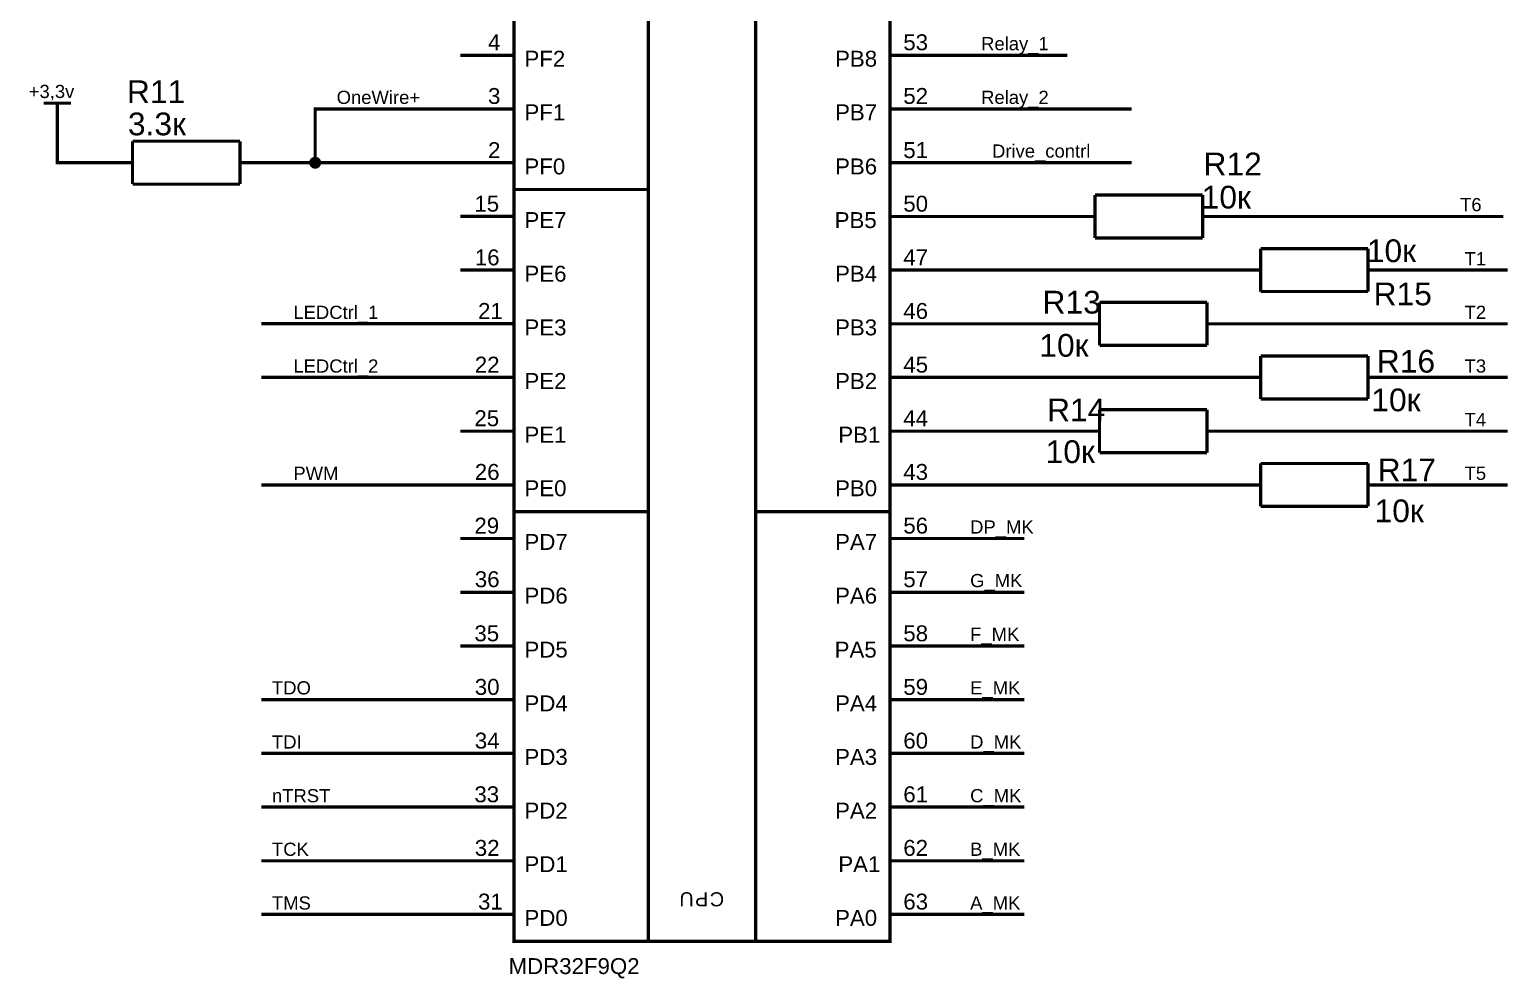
# Model space of a CAD drawing. Header units: millimetres. Extents: x 0 to 594, y 0 to 420.
# Drawn here: x 112.4 to 250.1, y 194 to 282.4 of the extents above; entities that cross this region are included whole.
import ezdxf

# ---------------------------------------------------------------- set-up
doc = ezdxf.new("R2010")
doc.units = ezdxf.units.MM
doc.layers.add('Sheet', color=255, linetype='Continuous')
doc.styles.get("Standard").update_dxf_attribs({"font": 'arial.ttf'})

msp = doc.modelspace()

# ---------------------------------------------------------------- linework, layer by layer
at = {"layer": 'Sheet', "color": 0}
for points, const_width in [([(157.5, 357.49), (192.49, 357.49), (192.49, 197.49), (157.5, 197.49), (157.5, 357.49)], 0.3), ([(157.5, 357.49), (157.5, 197.49), (192.49, 197.49), (192.49, 357.49), (157.5, 357.49), (157.5, 357.49)], 0.0991)]:
    msp.add_lwpolyline(points, close=True, dxfattribs=dict(at, const_width=const_width))
for points, const_width in [([(169.99, 197.49), (169.99, 357.49)], 0.3), ([(179.99, 357.49), (179.99, 197.49)], 0.3), ([(157.49, 280), (152.49, 280)], 0.3), ([(192.49, 280), (197.49, 280)], 0.3), ([(197.49, 280), (208.99, 280), (208.99, 280)], 0.3), ([(113.72, 275.54), (116.26, 275.54)], 0.3), ([(114.99, 273), (114.99, 275.54)], 0.3), ([(152.49, 275), (138.99, 275), (138.99, 270)], 0.3), ([(157.49, 275), (152.49, 275)], 0.3), ([(192.49, 274.99), (197.49, 274.99)], 0.3), ([(197.49, 274.99), (214.99, 274.99), (214.99, 274.99)], 0.3), ([(116.99, 270), (114.99, 270), (114.99, 273)], 0.3), ([(131.99, 272), (121.99, 272)], 0.3), ([(121.99, 268), (121.99, 272)], 0.3), ([(131.99, 272), (131.99, 268)], 0.3), ([(116.99, 270), (121.99, 270)], 0.3), ([(121.99, 270), (116.99, 270)], 0.3), ([(131.99, 270), (136.99, 270)], 0.3), ([(131.99, 270), (136.99, 270)], 0.3), ([(136.99, 270), (138.99, 270), (152.49, 270), (152.49, 270)], 0.3), ([(138.48, 270), (138.48, 270.02), (138.48, 270.05), (138.49, 270.08), (138.49, 270.1), (138.5, 270.13), (138.5, 270.15), (138.51, 270.17), (138.53, 270.19), (138.53, 270.22), (138.55, 270.24), (138.56, 270.26), (138.57, 270.28), (138.58, 270.3), (138.6, 270.32), (138.62, 270.34), (138.63, 270.36), (138.65, 270.37), (138.67, 270.39), (138.69, 270.41), (138.71, 270.42), (138.73, 270.43), (138.75, 270.44), (138.77, 270.46), (138.8, 270.46), (138.82, 270.47), (138.84, 270.49), (138.86, 270.49), (138.89, 270.5), (138.91, 270.5), (138.94, 270.51), (138.96, 270.51), (138.99, 270.51)], 0.0991), ([(138.48, 270), (138.48, 270.02), (138.48, 270.05), (138.49, 270.08), (138.49, 270.1), (138.5, 270.13), (138.5, 270.15), (138.51, 270.17), (138.53, 270.19), (138.53, 270.22), (138.55, 270.24), (138.56, 270.26), (138.57, 270.28), (138.58, 270.3), (138.6, 270.32), (138.62, 270.34), (138.63, 270.36), (138.65, 270.37), (138.67, 270.39), (138.69, 270.41), (138.71, 270.42), (138.73, 270.43), (138.75, 270.44), (138.77, 270.46), (138.8, 270.46), (138.82, 270.47), (138.84, 270.49), (138.86, 270.49), (138.89, 270.5), (138.91, 270.5), (138.94, 270.51), (138.96, 270.51), (138.99, 270.51)], 0.0991), ([(138.48, 270), (138.48, 270.02), (138.48, 270.05), (138.49, 270.08), (138.49, 270.1), (138.5, 270.13), (138.5, 270.15), (138.51, 270.17), (138.53, 270.19), (138.53, 270.22), (138.55, 270.24), (138.56, 270.26), (138.57, 270.28), (138.58, 270.3), (138.6, 270.32), (138.62, 270.34), (138.63, 270.36), (138.65, 270.37), (138.67, 270.39), (138.69, 270.41), (138.71, 270.42), (138.73, 270.43), (138.75, 270.44), (138.77, 270.46), (138.8, 270.46), (138.82, 270.47), (138.84, 270.49), (138.86, 270.49), (138.89, 270.5), (138.91, 270.5), (138.94, 270.51), (138.96, 270.51), (138.99, 270.51)], 0.0991), ([(138.48, 270), (138.48, 270.02), (138.48, 270.05), (138.49, 270.08), (138.49, 270.1), (138.5, 270.13), (138.5, 270.15), (138.51, 270.17), (138.53, 270.19), (138.53, 270.22), (138.55, 270.24), (138.56, 270.26), (138.57, 270.28), (138.58, 270.3), (138.6, 270.32), (138.62, 270.34), (138.63, 270.36), (138.65, 270.37), (138.67, 270.39), (138.69, 270.41), (138.71, 270.42), (138.73, 270.43), (138.75, 270.44), (138.77, 270.46), (138.8, 270.46), (138.82, 270.47), (138.84, 270.49), (138.86, 270.49), (138.89, 270.5), (138.91, 270.5), (138.94, 270.51), (138.96, 270.51), (138.99, 270.51)], 0.0991), ([(138.48, 270), (138.48, 270.02), (138.48, 270.05), (138.49, 270.08), (138.49, 270.1), (138.5, 270.13), (138.5, 270.15), (138.51, 270.17), (138.53, 270.19), (138.53, 270.22), (138.55, 270.24), (138.56, 270.26), (138.57, 270.28), (138.58, 270.3), (138.6, 270.32), (138.62, 270.34), (138.63, 270.36), (138.65, 270.37), (138.67, 270.39), (138.69, 270.41), (138.71, 270.42), (138.73, 270.43), (138.75, 270.44), (138.77, 270.46), (138.8, 270.46), (138.82, 270.47), (138.84, 270.49), (138.86, 270.49), (138.89, 270.5), (138.91, 270.5), (138.94, 270.51), (138.96, 270.51), (138.99, 270.51)], 0.0991), ([(138.48, 270), (138.48, 270.02), (138.48, 270.05), (138.49, 270.08), (138.49, 270.1), (138.5, 270.13), (138.5, 270.15), (138.51, 270.17), (138.53, 270.19), (138.53, 270.22), (138.55, 270.24), (138.56, 270.26), (138.57, 270.28), (138.58, 270.3), (138.6, 270.32), (138.62, 270.34), (138.63, 270.36), (138.65, 270.37), (138.67, 270.39), (138.69, 270.41), (138.71, 270.42), (138.73, 270.43), (138.75, 270.44), (138.77, 270.46), (138.8, 270.46), (138.82, 270.47), (138.84, 270.49), (138.86, 270.49), (138.89, 270.5), (138.91, 270.5), (138.94, 270.51), (138.96, 270.51), (138.99, 270.51)], 0.0991), ([(138.48, 270), (138.48, 270.02), (138.48, 270.05), (138.49, 270.08), (138.49, 270.1), (138.5, 270.13), (138.5, 270.15), (138.51, 270.17), (138.53, 270.19), (138.53, 270.22), (138.55, 270.24), (138.56, 270.26), (138.57, 270.28), (138.58, 270.3), (138.6, 270.32), (138.62, 270.34), (138.63, 270.36), (138.65, 270.37), (138.67, 270.39), (138.69, 270.41), (138.71, 270.42), (138.73, 270.43), (138.75, 270.44), (138.77, 270.46), (138.8, 270.46), (138.82, 270.47), (138.84, 270.49), (138.86, 270.49), (138.89, 270.5), (138.91, 270.5), (138.94, 270.51), (138.96, 270.51), (138.99, 270.51)], 0.0991), ([(138.48, 270), (138.48, 270.02), (138.48, 270.05), (138.49, 270.08), (138.49, 270.1), (138.5, 270.13), (138.5, 270.15), (138.51, 270.17), (138.53, 270.19), (138.53, 270.22), (138.55, 270.24), (138.56, 270.26), (138.57, 270.28), (138.58, 270.3), (138.6, 270.32), (138.62, 270.34), (138.63, 270.36), (138.65, 270.37), (138.67, 270.39), (138.69, 270.41), (138.71, 270.42), (138.73, 270.43), (138.75, 270.44), (138.77, 270.46), (138.8, 270.46), (138.82, 270.47), (138.84, 270.49), (138.86, 270.49), (138.89, 270.5), (138.91, 270.5), (138.94, 270.51), (138.96, 270.51), (138.99, 270.51)], 0.0991), ([(138.99, 269.49), (138.96, 269.49), (138.94, 269.49), (138.91, 269.5), (138.89, 269.5), (138.86, 269.51), (138.84, 269.51), (138.82, 269.52), (138.8, 269.53), (138.77, 269.54), (138.75, 269.55), (138.73, 269.56), (138.71, 269.58), (138.69, 269.59), (138.67, 269.61), (138.65, 269.62), (138.63, 269.64), (138.62, 269.65), (138.6, 269.68), (138.58, 269.7), (138.57, 269.71), (138.56, 269.73), (138.55, 269.76), (138.53, 269.78), (138.53, 269.8), (138.51, 269.82), (138.5, 269.85), (138.5, 269.87), (138.49, 269.9), (138.49, 269.92), (138.48, 269.95), (138.48, 269.97), (138.48, 270)], 0.0991), ([(138.48, 270), (138.48, 270)], 0.0991), ([(138.99, 269.49), (138.96, 269.49), (138.94, 269.49), (138.91, 269.5), (138.89, 269.5), (138.86, 269.51), (138.84, 269.51), (138.82, 269.52), (138.8, 269.53), (138.77, 269.54), (138.75, 269.55), (138.73, 269.56), (138.71, 269.58), (138.69, 269.59), (138.67, 269.61), (138.65, 269.62), (138.63, 269.64), (138.62, 269.65), (138.6, 269.68), (138.58, 269.7), (138.57, 269.71), (138.56, 269.73), (138.55, 269.76), (138.53, 269.78), (138.53, 269.8), (138.51, 269.82), (138.5, 269.85), (138.5, 269.87), (138.49, 269.9), (138.49, 269.92), (138.48, 269.95), (138.48, 269.97), (138.48, 270)], 0.0991), ([(138.48, 270), (138.48, 270)], 0.0991), ([(138.99, 269.49), (138.96, 269.49), (138.94, 269.49), (138.91, 269.5), (138.89, 269.5), (138.86, 269.51), (138.84, 269.51), (138.82, 269.52), (138.8, 269.53), (138.77, 269.54), (138.75, 269.55), (138.73, 269.56), (138.71, 269.58), (138.69, 269.59), (138.67, 269.61), (138.65, 269.62), (138.63, 269.64), (138.62, 269.65), (138.6, 269.68), (138.58, 269.7), (138.57, 269.71), (138.56, 269.73), (138.55, 269.76), (138.53, 269.78), (138.53, 269.8), (138.51, 269.82), (138.5, 269.85), (138.5, 269.87), (138.49, 269.9), (138.49, 269.92), (138.48, 269.95), (138.48, 269.97), (138.48, 270)], 0.0991), ([(138.48, 270), (138.48, 270)], 0.0991), ([(138.99, 269.49), (138.96, 269.49), (138.94, 269.49), (138.91, 269.5), (138.89, 269.5), (138.86, 269.51), (138.84, 269.51), (138.82, 269.52), (138.8, 269.53), (138.77, 269.54), (138.75, 269.55), (138.73, 269.56), (138.71, 269.58), (138.69, 269.59), (138.67, 269.61), (138.65, 269.62), (138.63, 269.64), (138.62, 269.65), (138.6, 269.68), (138.58, 269.7), (138.57, 269.71), (138.56, 269.73), (138.55, 269.76), (138.53, 269.78), (138.53, 269.8), (138.51, 269.82), (138.5, 269.85), (138.5, 269.87), (138.49, 269.9), (138.49, 269.92), (138.48, 269.95), (138.48, 269.97), (138.48, 270)], 0.0991), ([(138.48, 270), (138.48, 270)], 0.0991), ([(138.99, 269.49), (138.96, 269.49), (138.94, 269.49), (138.91, 269.5), (138.89, 269.5), (138.86, 269.51), (138.84, 269.51), (138.82, 269.52), (138.8, 269.53), (138.77, 269.54), (138.75, 269.55), (138.73, 269.56), (138.71, 269.58), (138.69, 269.59), (138.67, 269.61), (138.65, 269.62), (138.63, 269.64), (138.62, 269.65), (138.6, 269.68), (138.58, 269.7), (138.57, 269.71), (138.56, 269.73), (138.55, 269.76), (138.53, 269.78), (138.53, 269.8), (138.51, 269.82), (138.5, 269.85), (138.5, 269.87), (138.49, 269.9), (138.49, 269.92), (138.48, 269.95), (138.48, 269.97), (138.48, 270)], 0.0991), ([(138.48, 270), (138.48, 270)], 0.0991), ([(138.99, 269.49), (138.96, 269.49), (138.94, 269.49), (138.91, 269.5), (138.89, 269.5), (138.86, 269.51), (138.84, 269.51), (138.82, 269.52), (138.8, 269.53), (138.77, 269.54), (138.75, 269.55), (138.73, 269.56), (138.71, 269.58), (138.69, 269.59), (138.67, 269.61), (138.65, 269.62), (138.63, 269.64), (138.62, 269.65), (138.6, 269.68), (138.58, 269.7), (138.57, 269.71), (138.56, 269.73), (138.55, 269.76), (138.53, 269.78), (138.53, 269.8), (138.51, 269.82), (138.5, 269.85), (138.5, 269.87), (138.49, 269.9), (138.49, 269.92), (138.48, 269.95), (138.48, 269.97), (138.48, 270)], 0.0991), ([(138.48, 270), (138.48, 270)], 0.0991), ([(138.99, 269.49), (138.96, 269.49), (138.94, 269.49), (138.91, 269.5), (138.89, 269.5), (138.86, 269.51), (138.84, 269.51), (138.82, 269.52), (138.8, 269.53), (138.77, 269.54), (138.75, 269.55), (138.73, 269.56), (138.71, 269.58), (138.69, 269.59), (138.67, 269.61), (138.65, 269.62), (138.63, 269.64), (138.62, 269.65), (138.6, 269.68), (138.58, 269.7), (138.57, 269.71), (138.56, 269.73), (138.55, 269.76), (138.53, 269.78), (138.53, 269.8), (138.51, 269.82), (138.5, 269.85), (138.5, 269.87), (138.49, 269.9), (138.49, 269.92), (138.48, 269.95), (138.48, 269.97), (138.48, 270)], 0.0991), ([(138.48, 270), (138.48, 270)], 0.0991), ([(138.99, 269.49), (138.96, 269.49), (138.94, 269.49), (138.91, 269.5), (138.89, 269.5), (138.86, 269.51), (138.84, 269.51), (138.82, 269.52), (138.8, 269.53), (138.77, 269.54), (138.75, 269.55), (138.73, 269.56), (138.71, 269.58), (138.69, 269.59), (138.67, 269.61), (138.65, 269.62), (138.63, 269.64), (138.62, 269.65), (138.6, 269.68), (138.58, 269.7), (138.57, 269.71), (138.56, 269.73), (138.55, 269.76), (138.53, 269.78), (138.53, 269.8), (138.51, 269.82), (138.5, 269.85), (138.5, 269.87), (138.49, 269.9), (138.49, 269.92), (138.48, 269.95), (138.48, 269.97), (138.48, 270)], 0.0991), ([(138.48, 270), (138.48, 270)], 0.0991), ([(138.99, 270.51), (138.99, 270.51)], 0.0991), ([(138.99, 270.51), (139.02, 270.51), (139.04, 270.51), (139.07, 270.5), (139.09, 270.5), (139.12, 270.49), (139.14, 270.49), (139.17, 270.47), (139.19, 270.46), (139.21, 270.46), (139.23, 270.44), (139.26, 270.43), (139.28, 270.42), (139.29, 270.41), (139.31, 270.39), (139.34, 270.37), (139.35, 270.36), (139.37, 270.34), (139.38, 270.32), (139.4, 270.3), (139.41, 270.28), (139.43, 270.26), (139.44, 270.24), (139.45, 270.22), (139.46, 270.19), (139.47, 270.17), (139.48, 270.15), (139.48, 270.13), (139.49, 270.1), (139.49, 270.08), (139.5, 270.05), (139.5, 270.02), (139.5, 270)], 0.0991), ([(138.99, 270.51), (138.99, 270.51)], 0.0991), ([(138.99, 270.51), (139.02, 270.51), (139.04, 270.51), (139.07, 270.5), (139.09, 270.5), (139.12, 270.49), (139.14, 270.49), (139.17, 270.47), (139.19, 270.46), (139.21, 270.46), (139.23, 270.44), (139.26, 270.43), (139.28, 270.42), (139.29, 270.41), (139.31, 270.39), (139.34, 270.37), (139.35, 270.36), (139.37, 270.34), (139.38, 270.32), (139.4, 270.3), (139.41, 270.28), (139.43, 270.26), (139.44, 270.24), (139.45, 270.22), (139.46, 270.19), (139.47, 270.17), (139.48, 270.15), (139.48, 270.13), (139.49, 270.1), (139.49, 270.08), (139.5, 270.05), (139.5, 270.02), (139.5, 270)], 0.0991), ([(138.99, 270.51), (138.99, 270.51)], 0.0991), ([(138.99, 270.51), (139.02, 270.51), (139.04, 270.51), (139.07, 270.5), (139.09, 270.5), (139.12, 270.49), (139.14, 270.49), (139.17, 270.47), (139.19, 270.46), (139.21, 270.46), (139.23, 270.44), (139.26, 270.43), (139.28, 270.42), (139.29, 270.41), (139.31, 270.39), (139.34, 270.37), (139.35, 270.36), (139.37, 270.34), (139.38, 270.32), (139.4, 270.3), (139.41, 270.28), (139.43, 270.26), (139.44, 270.24), (139.45, 270.22), (139.46, 270.19), (139.47, 270.17), (139.48, 270.15), (139.48, 270.13), (139.49, 270.1), (139.49, 270.08), (139.5, 270.05), (139.5, 270.02), (139.5, 270)], 0.0991), ([(138.99, 270.51), (138.99, 270.51)], 0.0991), ([(138.99, 270.51), (139.02, 270.51), (139.04, 270.51), (139.07, 270.5), (139.09, 270.5), (139.12, 270.49), (139.14, 270.49), (139.17, 270.47), (139.19, 270.46), (139.21, 270.46), (139.23, 270.44), (139.26, 270.43), (139.28, 270.42), (139.29, 270.41), (139.31, 270.39), (139.34, 270.37), (139.35, 270.36), (139.37, 270.34), (139.38, 270.32), (139.4, 270.3), (139.41, 270.28), (139.43, 270.26), (139.44, 270.24), (139.45, 270.22), (139.46, 270.19), (139.47, 270.17), (139.48, 270.15), (139.48, 270.13), (139.49, 270.1), (139.49, 270.08), (139.5, 270.05), (139.5, 270.02), (139.5, 270)], 0.0991), ([(138.99, 270.51), (138.99, 270.51)], 0.0991), ([(138.99, 270.51), (139.02, 270.51), (139.04, 270.51), (139.07, 270.5), (139.09, 270.5), (139.12, 270.49), (139.14, 270.49), (139.17, 270.47), (139.19, 270.46), (139.21, 270.46), (139.23, 270.44), (139.26, 270.43), (139.28, 270.42), (139.29, 270.41), (139.31, 270.39), (139.34, 270.37), (139.35, 270.36), (139.37, 270.34), (139.38, 270.32), (139.4, 270.3), (139.41, 270.28), (139.43, 270.26), (139.44, 270.24), (139.45, 270.22), (139.46, 270.19), (139.47, 270.17), (139.48, 270.15), (139.48, 270.13), (139.49, 270.1), (139.49, 270.08), (139.5, 270.05), (139.5, 270.02), (139.5, 270)], 0.0991), ([(138.99, 270.51), (138.99, 270.51)], 0.0991), ([(138.99, 270.51), (139.02, 270.51), (139.04, 270.51), (139.07, 270.5), (139.09, 270.5), (139.12, 270.49), (139.14, 270.49), (139.17, 270.47), (139.19, 270.46), (139.21, 270.46), (139.23, 270.44), (139.26, 270.43), (139.28, 270.42), (139.29, 270.41), (139.31, 270.39), (139.34, 270.37), (139.35, 270.36), (139.37, 270.34), (139.38, 270.32), (139.4, 270.3), (139.41, 270.28), (139.43, 270.26), (139.44, 270.24), (139.45, 270.22), (139.46, 270.19), (139.47, 270.17), (139.48, 270.15), (139.48, 270.13), (139.49, 270.1), (139.49, 270.08), (139.5, 270.05), (139.5, 270.02), (139.5, 270)], 0.0991), ([(138.99, 270.51), (138.99, 270.51)], 0.0991), ([(138.99, 270.51), (139.02, 270.51), (139.04, 270.51), (139.07, 270.5), (139.09, 270.5), (139.12, 270.49), (139.14, 270.49), (139.17, 270.47), (139.19, 270.46), (139.21, 270.46), (139.23, 270.44), (139.26, 270.43), (139.28, 270.42), (139.29, 270.41), (139.31, 270.39), (139.34, 270.37), (139.35, 270.36), (139.37, 270.34), (139.38, 270.32), (139.4, 270.3), (139.41, 270.28), (139.43, 270.26), (139.44, 270.24), (139.45, 270.22), (139.46, 270.19), (139.47, 270.17), (139.48, 270.15), (139.48, 270.13), (139.49, 270.1), (139.49, 270.08), (139.5, 270.05), (139.5, 270.02), (139.5, 270)], 0.0991), ([(138.99, 270.51), (138.99, 270.51)], 0.0991), ([(138.99, 270.51), (139.02, 270.51), (139.04, 270.51), (139.07, 270.5), (139.09, 270.5), (139.12, 270.49), (139.14, 270.49), (139.17, 270.47), (139.19, 270.46), (139.21, 270.46), (139.23, 270.44), (139.26, 270.43), (139.28, 270.42), (139.29, 270.41), (139.31, 270.39), (139.34, 270.37), (139.35, 270.36), (139.37, 270.34), (139.38, 270.32), (139.4, 270.3), (139.41, 270.28), (139.43, 270.26), (139.44, 270.24), (139.45, 270.22), (139.46, 270.19), (139.47, 270.17), (139.48, 270.15), (139.48, 270.13), (139.49, 270.1), (139.49, 270.08), (139.5, 270.05), (139.5, 270.02), (139.5, 270)], 0.0991), ([(139.5, 270), (139.5, 269.97), (139.5, 269.95), (139.49, 269.92), (139.49, 269.9), (139.48, 269.87), (139.48, 269.85), (139.47, 269.82), (139.46, 269.8), (139.45, 269.78), (139.44, 269.76), (139.43, 269.73), (139.41, 269.71), (139.4, 269.7), (139.38, 269.68), (139.37, 269.65), (139.35, 269.64), (139.34, 269.62), (139.31, 269.61), (139.29, 269.59), (139.28, 269.58), (139.26, 269.56), (139.23, 269.55), (139.21, 269.54), (139.19, 269.53), (139.17, 269.52), (139.14, 269.51), (139.12, 269.51), (139.09, 269.5), (139.07, 269.5), (139.04, 269.49), (139.02, 269.49), (138.99, 269.49)], 0.0991), ([(139.5, 270), (139.5, 269.97), (139.5, 269.95), (139.49, 269.92), (139.49, 269.9), (139.48, 269.87), (139.48, 269.85), (139.47, 269.82), (139.46, 269.8), (139.45, 269.78), (139.44, 269.76), (139.43, 269.73), (139.41, 269.71), (139.4, 269.7), (139.38, 269.68), (139.37, 269.65), (139.35, 269.64), (139.34, 269.62), (139.31, 269.61), (139.29, 269.59), (139.28, 269.58), (139.26, 269.56), (139.23, 269.55), (139.21, 269.54), (139.19, 269.53), (139.17, 269.52), (139.14, 269.51), (139.12, 269.51), (139.09, 269.5), (139.07, 269.5), (139.04, 269.49), (139.02, 269.49), (138.99, 269.49)], 0.0991), ([(139.5, 270), (139.5, 269.97), (139.5, 269.95), (139.49, 269.92), (139.49, 269.9), (139.48, 269.87), (139.48, 269.85), (139.47, 269.82), (139.46, 269.8), (139.45, 269.78), (139.44, 269.76), (139.43, 269.73), (139.41, 269.71), (139.4, 269.7), (139.38, 269.68), (139.37, 269.65), (139.35, 269.64), (139.34, 269.62), (139.31, 269.61), (139.29, 269.59), (139.28, 269.58), (139.26, 269.56), (139.23, 269.55), (139.21, 269.54), (139.19, 269.53), (139.17, 269.52), (139.14, 269.51), (139.12, 269.51), (139.09, 269.5), (139.07, 269.5), (139.04, 269.49), (139.02, 269.49), (138.99, 269.49)], 0.0991), ([(139.5, 270), (139.5, 269.97), (139.5, 269.95), (139.49, 269.92), (139.49, 269.9), (139.48, 269.87), (139.48, 269.85), (139.47, 269.82), (139.46, 269.8), (139.45, 269.78), (139.44, 269.76), (139.43, 269.73), (139.41, 269.71), (139.4, 269.7), (139.38, 269.68), (139.37, 269.65), (139.35, 269.64), (139.34, 269.62), (139.31, 269.61), (139.29, 269.59), (139.28, 269.58), (139.26, 269.56), (139.23, 269.55), (139.21, 269.54), (139.19, 269.53), (139.17, 269.52), (139.14, 269.51), (139.12, 269.51), (139.09, 269.5), (139.07, 269.5), (139.04, 269.49), (139.02, 269.49), (138.99, 269.49)], 0.0991), ([(139.5, 270), (139.5, 269.97), (139.5, 269.95), (139.49, 269.92), (139.49, 269.9), (139.48, 269.87), (139.48, 269.85), (139.47, 269.82), (139.46, 269.8), (139.45, 269.78), (139.44, 269.76), (139.43, 269.73), (139.41, 269.71), (139.4, 269.7), (139.38, 269.68), (139.37, 269.65), (139.35, 269.64), (139.34, 269.62), (139.31, 269.61), (139.29, 269.59), (139.28, 269.58), (139.26, 269.56), (139.23, 269.55), (139.21, 269.54), (139.19, 269.53), (139.17, 269.52), (139.14, 269.51), (139.12, 269.51), (139.09, 269.5), (139.07, 269.5), (139.04, 269.49), (139.02, 269.49), (138.99, 269.49)], 0.0991), ([(139.5, 270), (139.5, 269.97), (139.5, 269.95), (139.49, 269.92), (139.49, 269.9), (139.48, 269.87), (139.48, 269.85), (139.47, 269.82), (139.46, 269.8), (139.45, 269.78), (139.44, 269.76), (139.43, 269.73), (139.41, 269.71), (139.4, 269.7), (139.38, 269.68), (139.37, 269.65), (139.35, 269.64), (139.34, 269.62), (139.31, 269.61), (139.29, 269.59), (139.28, 269.58), (139.26, 269.56), (139.23, 269.55), (139.21, 269.54), (139.19, 269.53), (139.17, 269.52), (139.14, 269.51), (139.12, 269.51), (139.09, 269.5), (139.07, 269.5), (139.04, 269.49), (139.02, 269.49), (138.99, 269.49)], 0.0991), ([(139.5, 270), (139.5, 269.97), (139.5, 269.95), (139.49, 269.92), (139.49, 269.9), (139.48, 269.87), (139.48, 269.85), (139.47, 269.82), (139.46, 269.8), (139.45, 269.78), (139.44, 269.76), (139.43, 269.73), (139.41, 269.71), (139.4, 269.7), (139.38, 269.68), (139.37, 269.65), (139.35, 269.64), (139.34, 269.62), (139.31, 269.61), (139.29, 269.59), (139.28, 269.58), (139.26, 269.56), (139.23, 269.55), (139.21, 269.54), (139.19, 269.53), (139.17, 269.52), (139.14, 269.51), (139.12, 269.51), (139.09, 269.5), (139.07, 269.5), (139.04, 269.49), (139.02, 269.49), (138.99, 269.49)], 0.0991), ([(139.5, 270), (139.5, 269.97), (139.5, 269.95), (139.49, 269.92), (139.49, 269.9), (139.48, 269.87), (139.48, 269.85), (139.47, 269.82), (139.46, 269.8), (139.45, 269.78), (139.44, 269.76), (139.43, 269.73), (139.41, 269.71), (139.4, 269.7), (139.38, 269.68), (139.37, 269.65), (139.35, 269.64), (139.34, 269.62), (139.31, 269.61), (139.29, 269.59), (139.28, 269.58), (139.26, 269.56), (139.23, 269.55), (139.21, 269.54), (139.19, 269.53), (139.17, 269.52), (139.14, 269.51), (139.12, 269.51), (139.09, 269.5), (139.07, 269.5), (139.04, 269.49), (139.02, 269.49), (138.99, 269.49)], 0.0991), ([(139.5, 270), (139.5, 270), (139.5, 270), (139.5, 270), (139.5, 270), (139.5, 270), (139.5, 270), (139.5, 270), (139.5, 270), (139.5, 270), (139.5, 270), (139.5, 270), (139.5, 270), (139.5, 270), (139.5, 270), (139.5, 270), (139.5, 270), (139.5, 270), (139.5, 270), (139.5, 270), (139.5, 270), (139.5, 270), (139.5, 270), (139.5, 270), (139.5, 270), (139.5, 270), (139.5, 270), (139.5, 270), (139.5, 270), (139.5, 270), (139.5, 270), (139.5, 270), (139.5, 270)], 0.0991), ([(139.5, 270), (139.5, 270)], 0.0991), ([(139.5, 270), (139.5, 270), (139.5, 270), (139.5, 270), (139.5, 270), (139.5, 270), (139.5, 270), (139.5, 270), (139.5, 270), (139.5, 270), (139.5, 270), (139.5, 270), (139.5, 270), (139.5, 270), (139.5, 270), (139.5, 270), (139.5, 270), (139.5, 270), (139.5, 270), (139.5, 270), (139.5, 270), (139.5, 270), (139.5, 270), (139.5, 270), (139.5, 270), (139.5, 270), (139.5, 270), (139.5, 270), (139.5, 270), (139.5, 270), (139.5, 270), (139.5, 270), (139.5, 270)], 0.0991), ([(139.5, 270), (139.5, 270)], 0.0991), ([(139.5, 270), (139.5, 270), (139.5, 270), (139.5, 270), (139.5, 270), (139.5, 270), (139.5, 270), (139.5, 270), (139.5, 270), (139.5, 270), (139.5, 270), (139.5, 270), (139.5, 270), (139.5, 270), (139.5, 270), (139.5, 270), (139.5, 270), (139.5, 270), (139.5, 270), (139.5, 270), (139.5, 270), (139.5, 270), (139.5, 270), (139.5, 270), (139.5, 270), (139.5, 270), (139.5, 270), (139.5, 270), (139.5, 270), (139.5, 270), (139.5, 270), (139.5, 270), (139.5, 270)], 0.0991), ([(139.5, 270), (139.5, 270)], 0.0991), ([(139.5, 270), (139.5, 270), (139.5, 270), (139.5, 270), (139.5, 270), (139.5, 270), (139.5, 270), (139.5, 270), (139.5, 270), (139.5, 270), (139.5, 270), (139.5, 270), (139.5, 270), (139.5, 270), (139.5, 270), (139.5, 270), (139.5, 270), (139.5, 270), (139.5, 270), (139.5, 270), (139.5, 270), (139.5, 270), (139.5, 270), (139.5, 270), (139.5, 270), (139.5, 270), (139.5, 270), (139.5, 270), (139.5, 270), (139.5, 270), (139.5, 270), (139.5, 270), (139.5, 270)], 0.0991), ([(139.5, 270), (139.5, 270)], 0.0991), ([(139.5, 270), (139.5, 270), (139.5, 270), (139.5, 270), (139.5, 270), (139.5, 270), (139.5, 270), (139.5, 270), (139.5, 270), (139.5, 270), (139.5, 270), (139.5, 270), (139.5, 270), (139.5, 270), (139.5, 270), (139.5, 270), (139.5, 270), (139.5, 270), (139.5, 270), (139.5, 270), (139.5, 270), (139.5, 270), (139.5, 270), (139.5, 270), (139.5, 270), (139.5, 270), (139.5, 270), (139.5, 270), (139.5, 270), (139.5, 270), (139.5, 270), (139.5, 270), (139.5, 270)], 0.0991), ([(139.5, 270), (139.5, 270)], 0.0991), ([(139.5, 270), (139.5, 270), (139.5, 270), (139.5, 270), (139.5, 270), (139.5, 270), (139.5, 270), (139.5, 270), (139.5, 270), (139.5, 270), (139.5, 270), (139.5, 270), (139.5, 270), (139.5, 270), (139.5, 270), (139.5, 270), (139.5, 270), (139.5, 270), (139.5, 270), (139.5, 270), (139.5, 270), (139.5, 270), (139.5, 270), (139.5, 270), (139.5, 270), (139.5, 270), (139.5, 270), (139.5, 270), (139.5, 270), (139.5, 270), (139.5, 270), (139.5, 270), (139.5, 270)], 0.0991), ([(139.5, 270), (139.5, 270)], 0.0991), ([(139.5, 270), (139.5, 270), (139.5, 270), (139.5, 270), (139.5, 270), (139.5, 270), (139.5, 270), (139.5, 270), (139.5, 270), (139.5, 270), (139.5, 270), (139.5, 270), (139.5, 270), (139.5, 270), (139.5, 270), (139.5, 270), (139.5, 270), (139.5, 270), (139.5, 270), (139.5, 270), (139.5, 270), (139.5, 270), (139.5, 270), (139.5, 270), (139.5, 270), (139.5, 270), (139.5, 270), (139.5, 270), (139.5, 270), (139.5, 270), (139.5, 270), (139.5, 270), (139.5, 270)], 0.0991), ([(139.5, 270), (139.5, 270)], 0.0991), ([(139.5, 270), (139.5, 270), (139.5, 270), (139.5, 270), (139.5, 270), (139.5, 270), (139.5, 270), (139.5, 270), (139.5, 270), (139.5, 270), (139.5, 270), (139.5, 270), (139.5, 270), (139.5, 270), (139.5, 270), (139.5, 270), (139.5, 270), (139.5, 270), (139.5, 270), (139.5, 270), (139.5, 270), (139.5, 270), (139.5, 270), (139.5, 270), (139.5, 270), (139.5, 270), (139.5, 270), (139.5, 270), (139.5, 270), (139.5, 270), (139.5, 270), (139.5, 270), (139.5, 270)], 0.0991), ([(139.5, 270), (139.5, 270)], 0.0991), ([(157.49, 270), (152.49, 270)], 0.3), ([(192.49, 270), (197.49, 270)], 0.3), ([(197.49, 270), (214.99, 270)], 0.3), ([(121.99, 268), (131.99, 268)], 0.3), ([(157.49, 267.5), (169.99, 267.5)], 0.3), ([(221.59, 266.99), (211.58, 266.99)], 0.3), ([(211.58, 262.99), (211.58, 266.99)], 0.3), ([(221.59, 266.99), (221.59, 262.99)], 0.3), ([(157.49, 265), (152.49, 265)], 0.3), ([(192.49, 264.99), (197.49, 264.99)], 0.3), ([(197.49, 264.99), (206.59, 264.99), (206.59, 264.99)], 0.3), ([(206.59, 264.99), (211.58, 264.99)], 0.3), ([(211.58, 264.99), (206.59, 264.99)], 0.3), ([(221.59, 264.99), (226.59, 264.99)], 0.3), ([(221.59, 264.99), (226.59, 264.99)], 0.3), ([(226.59, 264.99), (249.59, 264.99)], 0.3), ([(211.58, 262.99), (221.59, 262.99)], 0.3), ([(236.98, 262), (226.98, 262)], 0.3), ([(226.98, 258), (226.98, 262)], 0.3), ([(236.98, 262), (236.98, 258)], 0.3), ([(157.49, 260), (152.49, 260)], 0.3), ([(192.49, 260), (197.49, 260)], 0.3), ([(197.49, 260), (221.99, 260), (221.99, 260)], 0.3), ([(221.99, 260), (226.98, 260)], 0.3), ([(226.98, 260), (221.99, 260)], 0.3), ([(236.98, 260), (241.99, 260)], 0.3), ([(236.98, 260), (241.99, 260)], 0.3), ([(241.99, 260), (249.99, 260)], 0.3), ([(226.98, 258), (236.98, 258)], 0.3), ([(221.99, 256.99), (211.99, 256.99)], 0.3), ([(211.99, 252.99), (211.99, 256.99)], 0.3), ([(221.99, 256.99), (221.99, 252.99)], 0.3), ([(152.49, 255), (133.99, 255), (133.99, 255)], 0.3), ([(157.49, 255), (152.49, 255)], 0.3), ([(192.49, 254.99), (197.49, 254.99)], 0.3), ([(197.49, 254.99), (206.99, 254.99), (206.99, 254.99)], 0.3), ([(206.99, 254.99), (211.99, 254.99)], 0.3), ([(211.99, 254.99), (206.99, 254.99)], 0.3), ([(221.99, 254.99), (226.98, 254.99)], 0.3), ([(221.99, 254.99), (226.98, 254.99)], 0.3), ([(226.98, 254.99), (249.99, 254.99)], 0.3), ([(211.99, 252.99), (221.99, 252.99)], 0.3), ([(236.98, 252), (226.98, 252)], 0.3), ([(226.98, 248), (226.98, 252)], 0.3), ([(236.98, 252), (236.98, 248)], 0.3), ([(133.99, 250), (133.99, 250), (152.49, 250)], 0.3), ([(157.49, 250), (152.49, 250)], 0.3), ([(192.49, 250), (197.49, 250)], 0.3), ([(197.49, 250), (221.99, 250), (221.99, 250)], 0.3), ([(221.99, 250), (226.98, 250)], 0.3), ([(226.98, 250), (221.99, 250)], 0.3), ([(236.98, 250), (241.99, 250)], 0.3), ([(236.98, 250), (241.99, 250)], 0.3), ([(241.99, 250), (241.99, 250), (249.99, 250)], 0.3), ([(226.98, 248), (236.98, 248)], 0.3), ([(221.99, 247), (211.99, 247)], 0.3), ([(211.99, 243), (211.99, 247)], 0.3), ([(221.99, 247), (221.99, 243)], 0.3), ([(157.5, 245), (152.49, 245)], 0.3), ([(192.49, 245), (197.49, 245)], 0.3), ([(197.49, 245), (206.99, 245), (206.99, 245)], 0.3), ([(206.99, 245), (211.99, 245)], 0.3), ([(211.99, 245), (206.99, 245)], 0.3), ([(221.99, 245), (226.98, 245)], 0.3), ([(221.99, 245), (226.98, 245)], 0.3), ([(226.98, 245), (234.98, 245)], 0.3), ([(234.98, 245), (249.99, 245)], 0.3), ([(211.99, 243), (221.99, 243)], 0.3), ([(236.98, 241.99), (226.98, 241.99)], 0.3), ([(226.98, 237.99), (226.98, 241.99)], 0.3), ([(236.98, 241.99), (236.98, 237.99)], 0.3), ([(152.49, 239.99), (133.99, 239.99), (133.99, 239.99)], 0.3), ([(157.5, 239.99), (152.49, 239.99)], 0.3), ([(192.49, 239.99), (197.49, 239.99)], 0.3), ([(197.49, 239.99), (221.99, 239.99), (221.99, 239.99)], 0.3), ([(221.99, 239.99), (226.98, 239.99)], 0.3), ([(226.98, 239.99), (221.99, 239.99)], 0.3), ([(236.98, 239.99), (241.99, 239.99)], 0.3), ([(236.98, 239.99), (241.99, 239.99)], 0.3), ([(241.99, 239.99), (249.99, 239.99)], 0.3), ([(157.5, 237.5), (169.99, 237.5)], 0.3), ([(192.49, 237.5), (179.99, 237.5)], 0.3), ([(226.98, 237.99), (236.98, 237.99)], 0.3), ([(157.5, 235), (152.49, 235)], 0.3), ([(192.49, 235), (197.49, 235)], 0.3), ([(197.49, 235), (204.99, 235)], 0.3), ([(157.5, 229.99), (152.49, 229.99)], 0.3), ([(192.49, 229.99), (197.49, 229.99)], 0.3), ([(204.99, 229.99), (197.49, 229.99)], 0.3), ([(157.5, 225), (152.49, 225)], 0.3), ([(192.49, 225), (197.49, 225)], 0.3), ([(204.99, 225), (197.49, 225)], 0.3), ([(133.99, 219.99), (152.49, 219.99), (152.49, 219.99)], 0.3), ([(157.5, 219.99), (152.49, 219.99)], 0.3), ([(192.49, 219.99), (197.49, 219.99)], 0.3), ([(197.49, 219.99), (204.99, 219.99)], 0.3), ([(133.99, 215), (152.49, 215), (152.49, 215)], 0.3), ([(157.5, 215), (152.49, 215)], 0.3), ([(192.49, 215), (197.49, 215)], 0.3), ([(197.49, 215), (204.99, 215)], 0.3), ([(133.99, 210), (152.49, 210), (152.49, 210)], 0.3), ([(157.5, 210), (152.49, 210)], 0.3), ([(192.49, 210), (197.49, 210)], 0.3), ([(197.49, 210), (204.99, 210)], 0.3), ([(133.99, 204.99), (152.49, 204.99), (152.49, 204.99)], 0.3), ([(157.5, 204.99), (152.49, 204.99)], 0.3), ([(192.49, 204.99), (197.49, 204.99)], 0.3), ([(197.49, 204.99), (204.99, 204.99)], 0.3), ([(133.99, 200), (152.49, 200), (152.49, 200)], 0.3), ([(157.5, 200), (152.49, 200)], 0.3), ([(192.49, 200), (197.49, 200)], 0.3), ([(197.49, 200), (204.99, 200)], 0.3)]:
    msp.add_lwpolyline(points, dxfattribs=dict(at, const_width=const_width))
at = {"layer": 'Sheet', "color": 0, "const_width": 0.508}
msp.add_lwpolyline([(138.72, 270, 1), (139.23, 270, 1)], format="xyb", close=True, dxfattribs=at)

# ---------------------------------------------------------------- texts
at = {"layer": 'Sheet', "color": 0}
for s, height, p in [('4', 1.48, (155.08, 280.47)), ('53', 1.482, (193.73, 280.47)), ('Relay_1', 1.228, (200.97, 280.47)), ('PF2', 1.482, (158.47, 278.94)), ('PB8', 1.482, (187.38, 278.94)), ('+3,3v', 1.228, (112.33, 276.02)), ('R11', 2.117, (121.47, 275.55)), ('3', 1.48, (155.08, 275.47)), ('52', 1.482, (193.73, 275.47)), ('OneWire+', 1.228, (140.99, 275.47)), ('Relay_2', 1.228, (200.97, 275.47)), ('3.3к', 2.117, (121.56, 272.55)), ('PF1', 1.482, (158.47, 273.95)), ('PB7', 1.482, (187.38, 273.95)), ('2', 1.48, (155.08, 270.43)), ('51', 1.482, (193.73, 270.43)), ('Drive_contrl', 1.2277, (201.99, 270.47)), ('PF0', 1.482, (158.47, 268.91)), ('PB6', 1.482, (187.38, 268.91)), ('R12', 2.117, (221.67, 268.82)), ('10к', 2.117, (221.5, 265.73)), ('15', 1.482, (153.81, 265.44)), ('50', 1.482, (193.73, 265.44)), ('T6', 1.228, (245.55, 265.48)), ('PE7', 1.482, (158.47, 263.91)), ('PB5', 1.482, (187.34, 263.91)), ('16', 1.482, (153.85, 260.44)), ('47', 1.482, (193.73, 260.44)), ('10к', 2.117, (236.87, 260.74)), ('PE6', 1.482, (158.47, 258.92)), ('PB4', 1.482, (187.38, 258.92)), ('T1', 1.228, (245.97, 260.44)), ('R13', 2.117, (206.69, 255.95)), ('R15', 2.117, (237.5, 256.72)), ('LEDCtrl_1', 1.228, (136.96, 255.45)), ('21', 1.482, (154.15, 255.45)), ('46', 1.482, (193.73, 255.45)), ('T2', 1.228, (245.97, 255.45)), ('PE3', 1.482, (158.47, 253.92)), ('PB3', 1.482, (187.38, 253.92)), ('10к', 2.117, (206.39, 251.93)), ('R16', 2.117, (237.8, 250.45)), ('LEDCtrl_2', 1.228, (136.96, 250.45)), ('22', 1.482, (153.85, 250.45)), ('45', 1.482, (193.73, 250.45)), ('T3', 1.228, (245.97, 250.45)), ('PE2', 1.482, (158.47, 248.93)), ('PB2', 1.482, (187.38, 248.93)), ('R14', 2.117, (207.11, 245.92)), ('10к', 2.117, (237.29, 246.85)), ('25', 1.482, (153.81, 245.46)), ('44', 1.482, (193.73, 245.46)), ('T4', 1.228, (245.97, 245.46)), ('PE1', 1.482, (158.47, 243.93)), ('PB1', 1.482, (187.68, 243.93)), ('10к', 2.117, (206.98, 242.03)), ('R17', 2.117, (237.88, 240.33)), ('PWM', 1.228, (136.96, 240.46)), ('26', 1.482, (153.85, 240.46)), ('43', 1.482, (193.73, 240.46)), ('T5', 1.228, (245.97, 240.46)), ('PE0', 1.482, (158.47, 238.94)), ('PB0', 1.482, (187.38, 238.94)), ('10к', 2.117, (237.59, 236.52)), ('29', 1.482, (153.81, 235.46)), ('56', 1.482, (193.73, 235.46)), ('DP_MK', 1.228, (199.95, 235.46)), ('PD7', 1.482, (158.47, 233.94)), ('PA7', 1.482, (187.38, 233.94)), ('36', 1.482, (153.85, 230.47)), ('57', 1.482, (193.73, 230.47)), ('G_MK', 1.228, (199.95, 230.47)), ('PD6', 1.482, (158.47, 228.94)), ('PA6', 1.482, (187.38, 228.94)), ('35', 1.482, (153.81, 225.43)), ('58', 1.482, (193.73, 225.43)), ('F_MK', 1.228, (199.95, 225.47)), ('PD5', 1.482, (158.47, 223.91)), ('PA5', 1.482, (187.34, 223.91)), ('30', 1.482, (153.85, 220.44)), ('59', 1.482, (193.73, 220.44)), ('TDO', 1.228, (134.97, 220.48)), ('PD4', 1.482, (158.47, 218.91)), ('PA4', 1.482, (187.38, 218.91)), ('E_MK', 1.228, (199.95, 220.48)), ('TDI', 1.228, (134.97, 215.44)), ('34', 1.482, (153.85, 215.44)), ('60', 1.482, (193.73, 215.44)), ('D_MK', 1.228, (199.95, 215.44)), ('PD3', 1.482, (158.47, 213.92)), ('PA3', 1.482, (187.38, 213.92)), ('nTRST', 1.228, (134.97, 210.44)), ('33', 1.482, (153.81, 210.44)), ('61', 1.482, (193.73, 210.44)), ('C_MK', 1.228, (199.95, 210.44)), ('PD2', 1.482, (158.47, 208.92)), ('PA2', 1.482, (187.38, 208.92)), ('TCK', 1.228, (134.97, 205.45)), ('32', 1.482, (153.85, 205.45)), ('62', 1.482, (193.73, 205.45)), ('B_MK', 1.228, (199.95, 205.45)), ('PD1', 1.482, (158.47, 203.93)), ('PA1', 1.482, (187.68, 203.93)), ('TMS', 1.228, (134.97, 200.45)), ('31', 1.482, (154.15, 200.45)), ('63', 1.482, (193.73, 200.45)), ('A_MK', 1.228, (199.95, 200.45)), ('PD0', 1.482, (158.47, 198.93)), ('PA0', 1.482, (187.38, 198.93)), ('MDR32F9Q2', 1.482, (156.99, 194.44))]:
    msp.add_text(s, height=height, dxfattribs=at).set_placement(p)
for s, p in [('U', (174.22, 202.06)), ('P', (175.57, 202.06)), ('C', (177.05, 202.06))]:
    msp.add_text(s, height=1.31, rotation=180, dxfattribs=at).set_placement(p)

doc.saveas('drawing.dxf')
